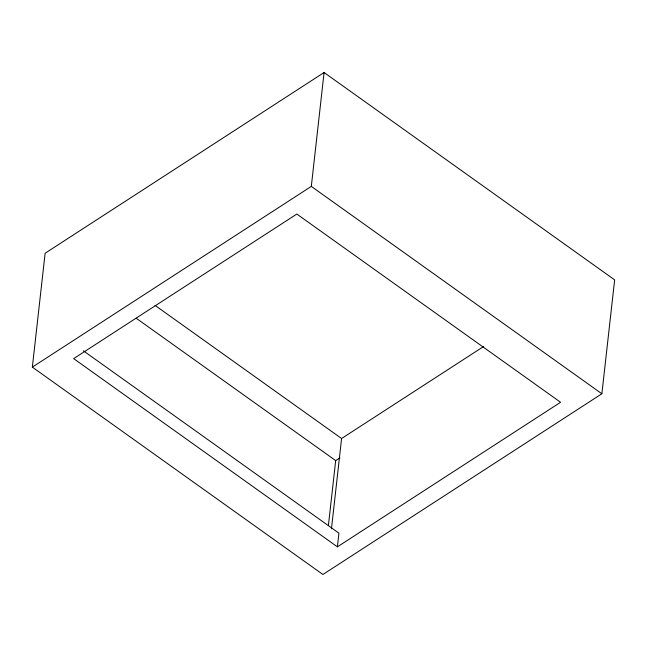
<?xml version="1.0" encoding="UTF-8"?>
<svg xmlns="http://www.w3.org/2000/svg" width="647" height="647" viewBox="0 0 647 647"><rect width="100%" height="100%" fill="white"/><g stroke="black" fill="none" stroke-linecap="round" stroke-linejoin="round"><path stroke-width="0.97" d="M32.35 367.124L45.128 253.236L324.09 72.513L614.65 279.876L601.872 393.764L322.91 574.487L32.35 367.124L311.312 186.401L324.09 72.513M328.401 525.534L335.688 460.599L339.926 457.85M331.466 528.72L341.592 438.512L483.762 346.412M337.394 546.844L560.569 402.272L296.827 214.044L73.661 358.624L337.394 546.844L338.931 533.177L83.406 350.82M311.312 186.401L601.872 393.764M155.078 305.408L341.592 438.512M136.234 318.251L335.688 460.599"/></g></svg>
